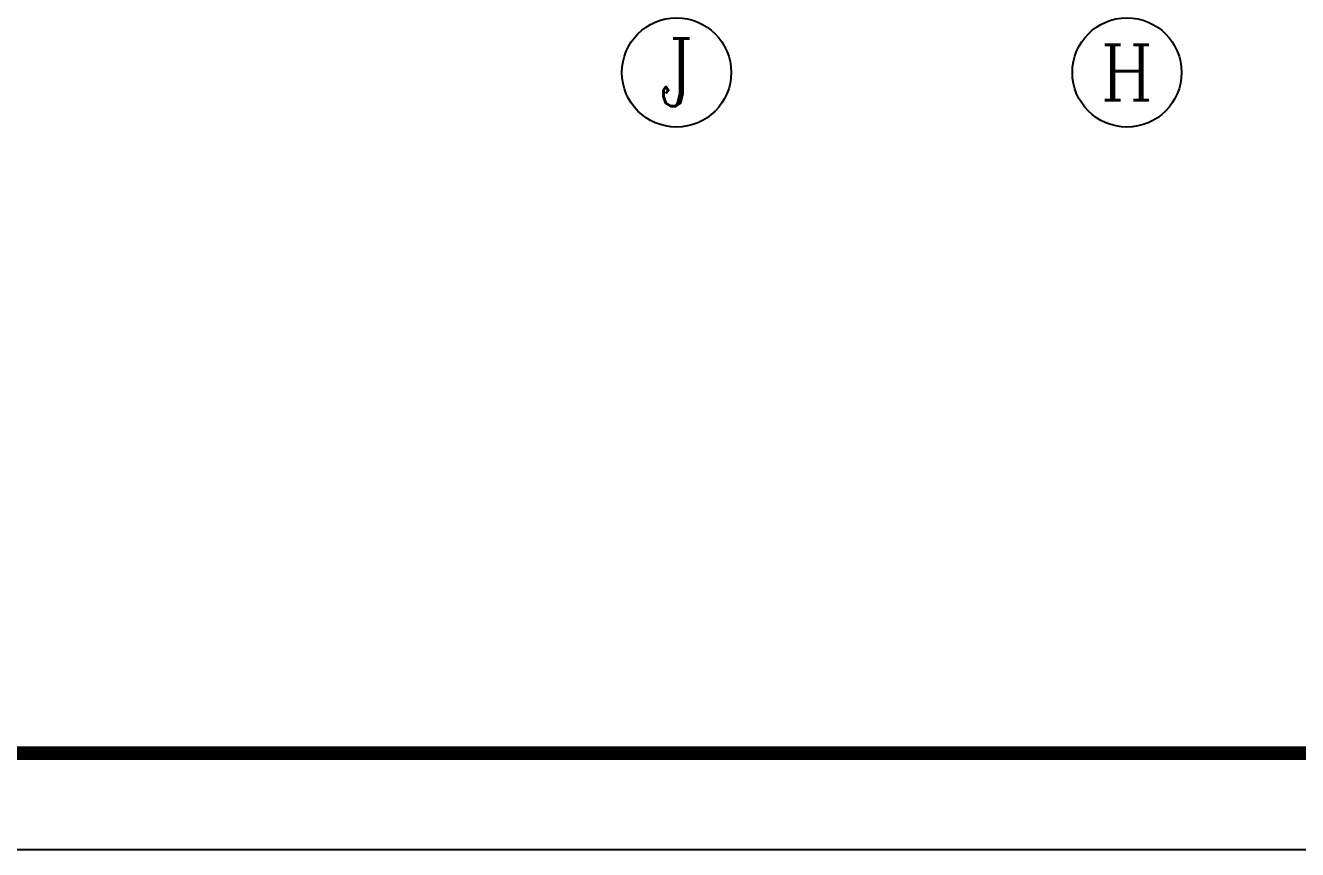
# Model space of a CAD drawing. Extents: x -89996 to 1006241, y -2176 to 440573.
# Drawn here: x 615559 to 634201, y 190896 to 202972 of the extents above; entities that cross this region are included whole.
import ezdxf
from ezdxf.enums import TextEntityAlignment as Align

# ---------------------------------------------------------------- set-up
doc = ezdxf.new("R2010")
doc.units = 0
doc.header["$LTSCALE"] = 1000
doc.header["$MEASUREMENT"] = 0
for name, color, linetype in [('AXIS', 3, 'Continuous'), ('AXIS_TEXT', 7, 'Continuous'), ('PUB_TITLE', 4, 'Continuous')]:
    doc.layers.add(name, color=color, linetype=linetype)
doc.styles.add('_TCH_AXIS', font='COMPLEX', dxfattribs={"bigfont": 'GBCBIG'})

msp = doc.modelspace()

# ---------------------------------------------------------------- linework, layer by layer
at = {"layer": 'AXIS'}
for centre in [(625101.18, 202283.46), (631700.92, 202283.46)]:
    msp.add_circle(centre, 800, dxfattribs=at)
at = {"layer": 'PUB_TITLE'}
msp.add_lwpolyline([(551085.01, 190896.12), (699685.01, 190896.12), (699685.01, 274896.12), (551085.01, 274896.12)], close=True, dxfattribs=at)
at = {"layer": 'PUB_TITLE', "const_width": 200}
msp.add_lwpolyline([(554620.37, 192310.26), (554620.37, 273481.97), (698270.87, 273481.97), (698270.87, 192310.26)], close=True, dxfattribs=at)

# ---------------------------------------------------------------- texts
at = {"layer": 'AXIS_TEXT', "style": '_TCH_AXIS'}
for s, height, p, p2 in [('J', 992.13, (624841.34, 201787.4), (625361.02, 201787.4)), ('H', 811.03, (631314.72, 201877.94), (632087.13, 201877.94))]:
    msp.add_text(s, height=height, dxfattribs=at).set_placement(p, p2, align=Align.FIT)

doc.saveas('drawing.dxf')
